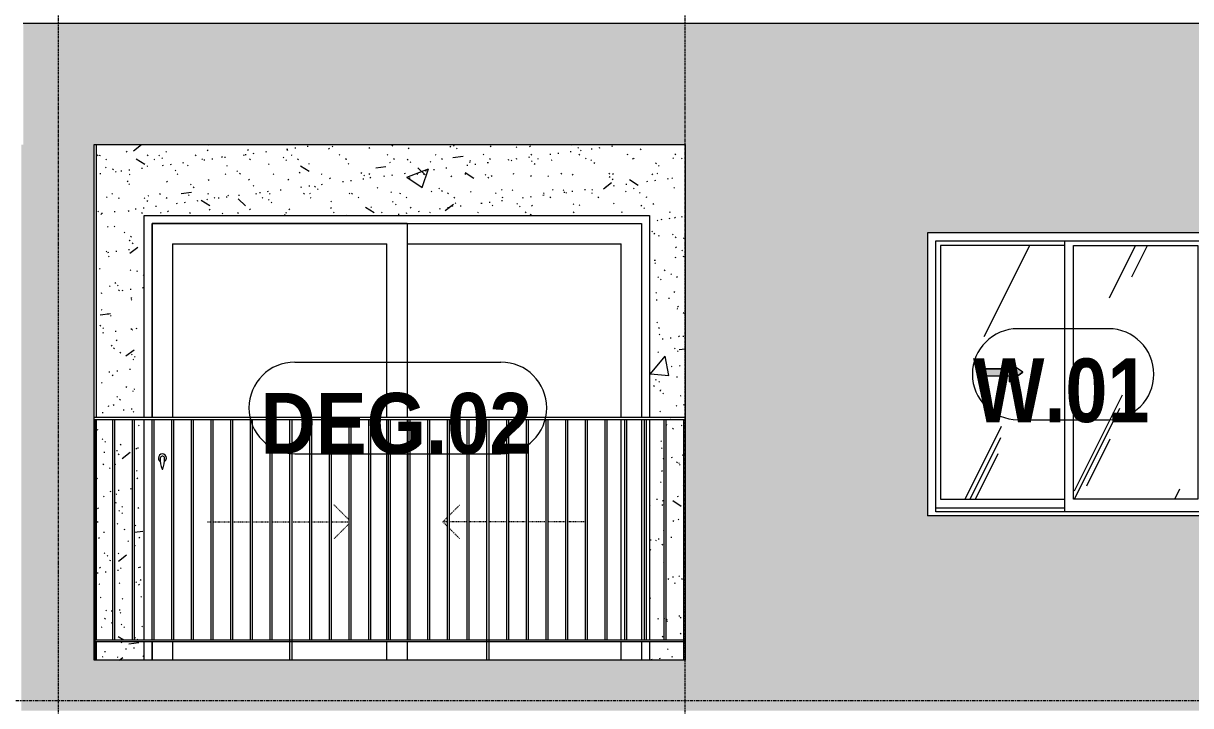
# Model space of a CAD drawing. Header units: millimetres. Extents: x 9199 to 175431, y -4466 to 35300.
# Drawn here: x 69762 to 75537, y 5575 to 8950 of the extents above; entities that cross this region are included whole.
import ezdxf

# ---------------------------------------------------------------- set-up
doc = ezdxf.new("R2010")
doc.units = ezdxf.units.MM
for name, pattern in [('1 NÉT CALL OUT', [6, 3, -3]), ('Centre', [31.75, 6.35, -4.7625, 15.875, -4.7625]), ('Dash', [6, 3, -3]), ('Grid Line', [22.225, 12.7, -3.175, 3.175, -3.175])]:
    doc.linetypes.add(name, pattern=pattern)
for name, color, linetype, lineweight in [('0-1', 7, 'Continuous', 5), ('A-DETL-GENF', 92, 'Continuous', 9), ('A-DETL-GENF-1', 92, '1 NÉT CALL OUT', 9), ('A-DOOR', 31, 'Continuous', 9), ('A-DOOR-FRAM', 31, 'Continuous', 9), ('A-DOOR-HDLN', 31, 'Dash', 18), ('A-DOOR-IDEN', 31, 'Continuous', 9), ('A-FLOR-HRAL', 11, 'Continuous', 9), ('A-FLOR-LEVL-2', 51, 'Centre', 9), ('A-GLAZ', 151, 'Continuous', 9), ('A-GLAZ-3', 7, '1 NÉT CALL OUT', 9), ('A-GLAZ-IDEN', 152, 'Continuous', 9), ('A-WALL', 113, 'Continuous', 9), ('A-WALL-PATT', 111, 'Continuous', 9), ('A-WALL-PATT-1', 9, 'Continuous', 9), ('A-WALL-PATT-2', 111, 'Continuous', 5), ('I-WALL-1', 7, 'Continuous', 9), ('S-GRID-1', 1, 'Grid Line', 9)]:
    doc.layers.add(name, color=color, linetype=linetype, lineweight=lineweight)
doc.styles.add('Arial_B_1', font='arialbd.ttf', dxfattribs={"width": 0.85, "height": 315})
doc.styles.add('Arial_B_2', font='arialbd.ttf', dxfattribs={"width": 0.9, "height": 300})
pattern_1 = [(63.435, (53179.2, 1304.34), (-0.001, 1524.001), [532.46, -2875.3]), (63.435, (51655.2, 1304.34), (-0.001, 1524.001), [532.46, -2875.3]), (63.435, (53908.74, 1598.8), (-0.001, 1524.001), [532.46, -2875.3]), (63.435, (52384.74, 1598.8), (-0.001, 1524.001), [532.46, -2875.3]), (63.435, (53798.3, 1494.84), (-0.001, 1524.001), [532.46, -2875.3]), (63.435, (52274.3, 1494.84), (-0.001, 1524.001), [532.46, -2875.3]), (63.435, (53685.8, 2090.1), (-0.001, 1524.001), [258.8, -3148.965]), (63.435, (52161.8, 2090.1), (-0.001, 1524.001), [258.8, -3148.965]), (63.435, (53612.15, 1997.95), (-0.001, 1524.001), [532.46, -2875.3]), (63.435, (52088.15, 1997.95), (-0.001, 1524.001), [532.46, -2875.3]), (63.435, (53625.14, 2064.1), (-0.001, 1524.001), [532.46, -2875.3]), (63.435, (52101.14, 2064.1), (-0.001, 1524.001), [532.46, -2875.3]), (63.435, (53010.3, 1773.94), (-0.001, 1524.001), [532.46, -2875.3]), (63.435, (51486.3, 1773.94), (-0.001, 1524.001), [532.46, -2875.3]), (63.435, (53023.3, 1851.9), (-0.001, 1524.001), [532.46, -2875.3]), (63.435, (51499.3, 1851.9), (-0.001, 1524.001), [532.46, -2875.3]), (63.435, (53026.8, 1908.1), (-0.001, 1524.001), [532.46, -2875.3]), (63.435, (51502.8, 1908.1), (-0.001, 1524.001), [532.46, -2875.3])]

# ---------------------------------------------------------------- blocks, each defined once
blk = doc.blocks.new('NCV_TKTC_TANG 2_rvt-1-TKCS_MẶT ĐỨNG HƯỚNG ĐÔNG')
at = {"layer": 'A-WALL-PATT-1'}
h = blk.add_hatch(dxfattribs=at)
h.set_pattern_fill('FP_2', color=256, style=0, pattern_type=2)
h.set_pattern_definition([(50, (51388.9, 1200), (1093.104, -95.634), [114.3, -1257.3]), (355, (51388.9, 1200), (-211.46, 1146.34), [91.44, -1005.84]), (100.451, (51480, 1192), (881.656, 1050.7), [97.14, -1068.54]), (46.184, (51389, 1504.8), (1626.475, -252.26), [171.45, -1885.95]), (96.636, (51524.5, 1483.8), (1424.42, 1484.57), [145.71, -1602.81]), (351.184, (51389, 1504.8), (1424.43, 1484.55), [137.16, -1508.76]), (21, (51541.3, 1428.6), (909.686, -613.59), [114.3, -1257.3]), (326, (51541.3, 1428.6), (370.81, 1105.13), [91.44, -1005.84]), (71.451, (51617.1, 1377.5), (1280.503, 491.53), [97.14, -1068.54]), (37.5, (51388.93, 1200), (18.5313, 507.33), [50.292, -943.356, 50.292, -970.788, -1009.65]), (37.5, (51388.93, 1200), (18.5313, 507.33), [-2014.728, 50.292, -959.358]), (7.5, (51388.93, 1200), (400.918, 601.084), [50.292, -531.876, 50.292, -920.496, -384.81]), (7.5, (51388.93, 1200), (400.918, 601.084), [-1552.956, 50.292, -334.518]), (327.5, (51049.1, 1200), (813.545, -34.374), [50.292, -330.708, 50.292, -1138.428, -1577.34]), (327.5, (51049.1, 1200), (813.545, -34.374), [-1569.72, 50.292, -1527.048]), (317.5, (50896.7, 1200), (888.775, 152.56), [50.292, -445.008, 50.292, -739.14, -1120.14]), (317.5, (50896.7, 1200), (888.775, 152.56), [-1284.73, 50.29, -1069.85])])
h.paths.add_polyline_path([(70121.9, 5800), (70360.3, 5800), (70360.3, 5890), (70121.9, 5890), (70121.9, 5807)])
h.paths.add_polyline_path([(73030.3, 5800), (73030.3, 5890), (72860.3, 5890), (72860.3, 5800)])
h.paths.add_polyline_path([(70360.3, 5900), (70360.3, 6990), (70311.8, 6990), (70311.8, 5900)])
h.paths.add_polyline_path([(72942.9, 5900), (73030.3, 5900), (73030.3, 6990), (72942.9, 6990), (72942.9, 5914.1)])
h.paths.add_polyline_path([(72932.9, 5900), (72932.9, 6990), (72860.3, 6990), (72860.3, 5900)])
h.paths.add_polyline_path([(70301.8, 5900), (70301.8, 6990), (70214.4, 6990), (70214.4, 5900)])
h.paths.add_polyline_path([(70121.9, 5900), (70204.4, 5900), (70204.4, 6990), (70121.9, 6990), (70121.9, 5983.2)])
h.paths.add_polyline_path([(73035.7, 6990), (73035.7, 8350), (70121.9, 8350), (70121.9, 7000), (70360.3, 7000), (70360.3, 8000), (72860.3, 8000), (72860.3, 7000), (73035.3, 7000), (73035.3, 6990)])
h = blk.add_hatch(dxfattribs=at)
h.set_pattern_fill('FP_3', color=256, style=0, pattern_type=2)
h.set_pattern_definition([(37.5, (51388.93, 1200), (-4.79953, 146.8239), [5.029, -110.795, 5.029, -124.511, -123.825]), (37.5, (51388.93, 1200), (-4.79953, 146.8239), [-245.364, 5.029, -118.796]), (7.5, (51388.93, 1200), (134.8574, 215.0472), [5.029, -57.455, 5.029, -99.365, -40.005]), (7.5, (51388.93, 1200), (134.8574, 215.0472), [-166.878, 5.029, -34.976]), (327.5, (51295.21, 1200), (237.29776, 0.4316), [5.029, -33.071, 5.029, -132.131, -179.07]), (327.5, (51295.21, 1200), (237.29776, 0.4316), [-175.26, 5.029, -174.041]), (317.5, (51295.2, 1200), (229.067, 66.8792), [5.029, -14.021, 5.029, -84.887, -102.87]), (317.5, (51295.2, 1200), (229.067, 66.8792), [-108.966, 5.029, -97.841])])
h.paths.add_polyline_path([(70121.9, 5800), (70360.3, 5800), (70360.3, 5890), (70121.9, 5890), (70121.9, 5807)])
h.paths.add_polyline_path([(73030.3, 5800), (73030.3, 5890), (72860.3, 5890), (72860.3, 5800)])
h.paths.add_polyline_path([(70360.3, 5900), (70360.3, 6990), (70311.8, 6990), (70311.8, 5900)])
h.paths.add_polyline_path([(72942.9, 5900), (73030.3, 5900), (73030.3, 6990), (72942.9, 6990), (72942.9, 5914.1)])
h.paths.add_polyline_path([(72932.9, 5900), (72932.9, 6990), (72860.3, 6990), (72860.3, 5900)])
h.paths.add_polyline_path([(70301.8, 5900), (70301.8, 6990), (70214.4, 6990), (70214.4, 5900)])
h.paths.add_polyline_path([(70121.9, 5900), (70204.4, 5900), (70204.4, 6990), (70121.9, 6990), (70121.9, 5983.2)])
h.paths.add_polyline_path([(73035.7, 6990), (73035.7, 8350), (70121.9, 8350), (70121.9, 7000), (70360.3, 7000), (70360.3, 8000), (72860.3, 8000), (72860.3, 7000), (73035.3, 7000), (73035.3, 6990)])
at = {"layer": 'I-WALL-1'}
for p, q in [((70121.9, 8350), (70121.9, 7000)), ((70360.3, 7000), (70360.3, 8000)), ((70360.3, 8000), (72860.3, 8000)), ((72860.3, 8000), (72860.3, 7000)), ((70121.9, 6990), (70121.9, 5900)), ((70360.3, 5900), (70360.3, 6990)), ((72860.3, 6990), (72860.3, 5900)), ((70121.9, 5890), (70121.9, 5800)), ((70360.3, 5800), (70360.3, 5890)), ((72860.3, 5890), (72860.3, 5800))]:
    blk.add_line(p, q, dxfattribs=at)
blk = doc.blocks.new('1_FAMILY RVT - W01-WxH 1400x1400xmm-V24-TKCS_MẶT ĐỨNG HƯỚNG ĐÔNG')
at = {"layer": 'A-DETL-GENF-1'}
blk.add_hatch(color=256, dxfattribs=at).paths.add_polyline_path([(74639.8, 7176.5), (74707.5, 7223.9), (74639.8, 7271.4), (74639.8, 7240.9), (74504.3, 7240.9), (74504.3, 7207), (74639.8, 7207)])
at = {"layer": 'A-GLAZ'}
h = blk.add_hatch(dxfattribs=at)
h.set_pattern_fill('FP_1', color=256, style=0, pattern_type=2)
h.set_pattern_definition(pattern_1)
h.paths.add_polyline_path([(74913.1, 6596.9), (74913.1, 7850.9), (74298.8, 7850.9), (74298.8, 6596.9), (74409.6, 6596.9)])
h.paths.add_polyline_path([(74639.8, 7176.5), (74639.8, 7207), (74504.3, 7207), (74504.3, 7240.9), (74639.8, 7240.9), (74639.8, 7271.4), (74707.5, 7223.9), (74683.4, 7207)])
h = blk.add_hatch(dxfattribs=at)
h.set_pattern_fill('FP_1', color=256, style=0, pattern_type=2)
h.set_pattern_definition(pattern_1)
h.paths.add_polyline_path([(75571.8, 6596.9), (75571.8, 7850.9), (74957.5, 7850.9), (74957.5, 6596.9)])
at = {"layer": 'A-DETL-GENF'}
for p, q in [((74504.3, 7240.9), (74504.3, 7207)), ((74504.3, 7240.9), (74639.8, 7240.9)), ((74639.8, 7240.9), (74504.3, 7240.9)), ((74504.3, 7240.9), (74504.3, 7207)), ((74639.8, 7271.4), (74639.8, 7240.9)), ((74707.5, 7223.9), (74639.8, 7271.4)), ((74707.5, 7223.9), (74639.8, 7271.4)), ((74639.8, 7271.4), (74639.8, 7240.9)), ((74707.5, 7223.9), (74639.8, 7176.5)), ((74639.8, 7176.5), (74707.5, 7223.9)), ((74504.3, 7207), (74639.8, 7207)), ((74504.3, 7207), (74639.8, 7207)), ((74639.8, 7207), (74639.8, 7176.5)), ((74639.8, 7207), (74639.8, 7176.5))]:
    blk.add_line(p, q, dxfattribs=at)
at = {"layer": 'A-GLAZ'}
for p, q in [((75635.3, 7914.4), (74235.3, 7914.4)), ((74235.3, 7914.4), (74235.3, 6514.4)), ((75635.3, 7914.4), (75635.3, 6514.4)), ((74276.2, 7873.5), (75594.4, 7873.5)), ((74276.2, 6533.4), (74276.2, 7873.5)), ((74913.1, 7873.5), (74913.1, 6533.4)), ((75594.4, 6533.4), (75594.4, 7873.5)), ((74298.8, 7850.9), (74298.8, 6596.9)), ((74913.1, 7850.9), (74298.8, 7850.9)), ((74957.5, 6596.9), (74957.5, 7850.9)), ((74957.5, 7850.9), (75571.8, 7850.9)), ((75571.8, 7850.9), (75571.8, 6596.9)), ((74298.8, 6596.9), (74913.1, 6596.9)), ((75571.8, 6596.9), (74957.5, 6596.9)), ((74913.1, 6552.5), (74276.2, 6552.5)), ((74913.1, 6552.5), (74276.2, 6552.5)), ((75594.4, 6533.4), (74276.2, 6533.4)), ((75635.3, 6514.4), (74235.3, 6514.4))]:
    blk.add_line(p, q, dxfattribs=at)
blk = doc.blocks.new('Railing - 10mm-1251313-TKCS_MẶT ĐỨNG HƯỚNG ĐÔNG')
at = {"layer": 'A-FLOR-HRAL'}
for p, q in [((70204.4, 2500), (70204.4, 3590)), ((70214.4, 2500), (70214.4, 3590))]:
    blk.add_line(p, q, dxfattribs=at)
blk = doc.blocks.new('Railing - 50 x 10mm-V52-TKCS_MẶT ĐỨNG HƯỚNG ĐÔNG')
at = {"layer": 'A-FLOR-HRAL'}
for p, q in [((71081.4, 6990), (71091.4, 6990)), ((71081.4, 5800), (71081.4, 6990)), ((71091.4, 5800), (71091.4, 6990))]:
    blk.add_line(p, q, dxfattribs=at)
blk = doc.blocks.new('Railing - 50 x 10mm-V53-TKCS_MẶT ĐỨNG HƯỚNG ĐÔNG')
at = {"layer": 'A-FLOR-HRAL'}
for p in [(70111.9, 6990), (70116.9, 5800)]:
    blk.add_line(p, (70116.9, 6990), dxfattribs=at)
blk = doc.blocks.new('Railing - 50 x 10mm-V54-TKCS_MẶT ĐỨNG HƯỚNG ĐÔNG')
at = {"layer": 'A-FLOR-HRAL'}
for p, q in [((73030.3, 6990), (73035.7, 6990)), ((73030.3, 5800), (73030.3, 6990))]:
    blk.add_line(p, q, dxfattribs=at)
blk = doc.blocks.new('Railing - Railing-3231400-TKCS_MẶT ĐỨNG HƯỚNG ĐÔNG')
at = {"layer": 'A-FLOR-HRAL'}
for p, q in [((70111.9, 5900), (73035.3, 5900)), ((73035.3, 5900), (73035.3, 5890)), ((73035.3, 5890), (70111.9, 5890))]:
    blk.add_line(p, q, dxfattribs=at)
for name, p in [('Railing - 50 x 10mm-V53-TKCS_MẶT ĐỨNG HƯỚNG ĐÔNG', (0, 0)), ('Railing - 10mm-1251313-TKCS_MẶT ĐỨNG HƯỚNG ĐÔNG', (0, 3400)), ('Railing - 10mm-1251313-TKCS_MẶT ĐỨNG HƯỚNG ĐÔNG', (97.4, 3400)), ('Railing - 10mm-1251313-TKCS_MẶT ĐỨNG HƯỚNG ĐÔNG', (194.9, 3400)), ('Railing - 10mm-1251313-TKCS_MẶT ĐỨNG HƯỚNG ĐÔNG', (292.3, 3400)), ('Railing - 10mm-1251313-TKCS_MẶT ĐỨNG HƯỚNG ĐÔNG', (389.8, 3400)), ('Railing - 10mm-1251313-TKCS_MẶT ĐỨNG HƯỚNG ĐÔNG', (487.2, 3400)), ('Railing - 10mm-1251313-TKCS_MẶT ĐỨNG HƯỚNG ĐÔNG', (584.7, 3400)), ('Railing - 10mm-1251313-TKCS_MẶT ĐỨNG HƯỚNG ĐÔNG', (682.1, 3400)), ('Railing - 10mm-1251313-TKCS_MẶT ĐỨNG HƯỚNG ĐÔNG', (779.6, 3400)), ('Railing - 50 x 10mm-V52-TKCS_MẶT ĐỨNG HƯỚNG ĐÔNG', (0, 0)), ('Railing - 10mm-1251313-TKCS_MẶT ĐỨNG HƯỚNG ĐÔNG', (974.5, 3400)), ('Railing - 10mm-1251313-TKCS_MẶT ĐỨNG HƯỚNG ĐÔNG', (1071.9, 3400)), ('Railing - 10mm-1251313-TKCS_MẶT ĐỨNG HƯỚNG ĐÔNG', (1169.3, 3400)), ('Railing - 10mm-1251313-TKCS_MẶT ĐỨNG HƯỚNG ĐÔNG', (1266.8, 3400)), ('Railing - 10mm-1251313-TKCS_MẶT ĐỨNG HƯỚNG ĐÔNG', (1364.2, 3400)), ('Railing - 10mm-1251313-TKCS_MẶT ĐỨNG HƯỚNG ĐÔNG', (1461.7, 3400)), ('Railing - 10mm-1251313-TKCS_MẶT ĐỨNG HƯỚNG ĐÔNG', (1559.1, 3400)), ('Railing - 10mm-1251313-TKCS_MẶT ĐỨNG HƯỚNG ĐÔNG', (1656.6, 3400)), ('Railing - 10mm-1251313-TKCS_MẶT ĐỨNG HƯỚNG ĐÔNG', (1754, 3400)), ('Railing - 50 x 10mm-V52-TKCS_MẶT ĐỨNG HƯỚNG ĐÔNG', (974.5, 0)), ('Railing - 10mm-1251313-TKCS_MẶT ĐỨNG HƯỚNG ĐÔNG', (1948.9, 3400)), ('Railing - 10mm-1251313-TKCS_MẶT ĐỨNG HƯỚNG ĐÔNG', (2046.4, 3400)), ('Railing - 10mm-1251313-TKCS_MẶT ĐỨNG HƯỚNG ĐÔNG', (2143.8, 3400)), ('Railing - 10mm-1251313-TKCS_MẶT ĐỨNG HƯỚNG ĐÔNG', (2241.3, 3400)), ('Railing - 10mm-1251313-TKCS_MẶT ĐỨNG HƯỚNG ĐÔNG', (2338.7, 3400)), ('Railing - 10mm-1251313-TKCS_MẶT ĐỨNG HƯỚNG ĐÔNG', (2436.1, 3400)), ('Railing - 10mm-1251313-TKCS_MẶT ĐỨNG HƯỚNG ĐÔNG', (2533.6, 3400)), ('Railing - 10mm-1251313-TKCS_MẶT ĐỨNG HƯỚNG ĐÔNG', (2631, 3400)), ('Railing - 10mm-1251313-TKCS_MẶT ĐỨNG HƯỚNG ĐÔNG', (2728.5, 3400)), ('Railing - 50 x 10mm-V54-TKCS_MẶT ĐỨNG HƯỚNG ĐÔNG', (0, 0))]:
    blk.add_blockref(name, p)
blk = doc.blocks.new('Top Rail Type - Top Rail_Internal_-3231403-TKCS_MẶT ĐỨNG HƯỚNG ĐÔNG')
at = {"layer": 'A-FLOR-HRAL'}
for p, q in [((73035.3, 7000), (70111.9, 7000)), ((70111.9, 6990), (73035.3, 6990)), ((73035.3, 7000), (73035.3, 6990))]:
    blk.add_line(p, q, dxfattribs=at)
blk = doc.blocks.new('DEG_02-DEG_03 - DEG_02-2500x2400mm-CỬA ĐI 02 CÁNH TRƯỢT-V61-TKCS_MẶT ĐỨNG HƯỚNG ĐÔNG')
at = {"layer": 'A-DOOR'}
for p, q in [((70400.3, 7000), (70400.3, 7960)), ((71660.3, 7960), (70400.3, 7960)), ((71660.3, 7960), (71660.3, 7000)), ((70500.3, 7860), (71560.3, 7860)), ((70500.3, 7860), (70500.3, 7000)), ((71560.3, 7000), (71560.3, 7860)), ((71660.3, 7860), (72720.3, 7860)), ((72720.3, 7000), (72720.3, 7860)), ((71560.3, 5900), (71560.3, 6990)), ((71660.3, 6990), (71660.3, 5900)), ((72720.3, 5900), (72720.3, 6990)), ((70400.3, 5800), (70400.3, 5890)), ((70500.3, 5890), (70500.3, 5800)), ((71560.3, 5800), (71560.3, 5890)), ((71660.3, 5890), (71660.3, 5800)), ((72720.3, 5800), (72720.3, 5890))]:
    blk.add_line(p, q, dxfattribs=at)
at = {"layer": 'A-DOOR', "flags": 128}
blk.add_lwpolyline([(70451.8, 6808.7), (70451.8, 6808.7), (70451.8, 6808.7), (70451.8, 6808.7), (70451.8, 6808.7), (70451.8, 6808.7), (70451.8, 6808.7), (70451.7, 6808.7), (70451.7, 6808.7), (70451.7, 6808.7), (70451.7, 6808.7), (70451.6, 6808.7), (70451.6, 6808.7), (70451.6, 6808.7), (70451.5, 6808.7), (70451.5, 6808.7), (70451.5, 6808.7), (70451.4, 6808.7), (70451.4, 6808.7), (70451.4, 6808.7), (70451.3, 6808.7), (70451.3, 6808.7), (70451.2, 6808.7), (70451.2, 6808.7), (70451.1, 6808.7), (70451.1, 6808.7), (70451, 6808.7), (70451, 6808.7), (70450.9, 6808.7), (70450.9, 6808.7), (70450.8, 6808.7), (70450.7, 6808.7), (70450.7, 6808.7), (70450.6, 6808.7), (70450.6, 6808.7), (70450.5, 6808.7), (70450.4, 6808.7), (70450.4, 6808.7), (70450.3, 6808.7), (70450.3, 6808.7), (70450.2, 6808.7), (70450.1, 6808.7), (70450.1, 6808.7), (70450, 6808.7), (70450, 6808.7), (70449.9, 6808.7), (70449.9, 6808.7), (70449.8, 6808.7), (70449.7, 6808.7), (70449.7, 6808.7), (70449.6, 6808.7), (70449.6, 6808.7), (70449.5, 6808.7), (70449.5, 6808.7), (70449.4, 6808.7), (70449.4, 6808.7), (70449.3, 6808.7), (70449.3, 6808.7), (70449.2, 6808.7), (70449.2, 6808.7), (70449.2, 6808.7), (70449.1, 6808.7), (70449.1, 6808.7), (70449.1, 6808.7), (70449, 6808.7), (70449, 6808.7), (70449, 6808.7), (70448.9, 6808.7), (70448.9, 6808.7), (70448.9, 6808.7), (70448.9, 6808.7), (70448.9, 6808.7), (70448.8, 6808.7), (70448.8, 6808.7), (70448.8, 6808.7), (70448.8, 6808.7), (70448.8, 6808.7)], dxfattribs=at)
at = {"layer": 'A-DOOR'}
for centre, radius, start, end in [((70450.3, 6800), 20, 0, 180), ((70450.3, 6800), 20, 180, 240), ((70448.8, 6799.2), 9.45, 90, 180), ((70604.1, 6799.2), 164.8, 180, 199.13397), ((70451.8, 6799.2), 9.45, 0, 90), ((70296.5, 6799.2), 164.8, 340.86603, 0), ((70450.3, 6800), 20, 300, 360), ((70450.7, 6746), 2.34, 199.13397, 261.03098), ((70449.9, 6746), 2.34, 278.96902, 340.86603)]:
    blk.add_arc(centre, radius, start, end, dxfattribs=at)
at = {"layer": 'A-DOOR-FRAM'}
for p, q in [((70400.3, 7960), (70400.3, 7000)), ((70400.3, 7960), (72820.3, 7960)), ((72820.3, 7960), (72820.3, 7000)), ((72820.3, 6990), (72820.3, 5900)), ((70400.3, 5890), (70400.3, 5800)), ((72820.3, 5890), (72820.3, 5800))]:
    blk.add_line(p, q, dxfattribs=at)
at = {"layer": 'A-DOOR-HDLN'}
for p, q in [((71373.7, 6493.6), (71298.2, 6569.1)), ((71871, 6517.6), (71922.4, 6569.1)), ((70673.1, 6484.2), (70691.6, 6484.2)), ((70701.6, 6484.2), (70789.1, 6484.2)), ((70799.1, 6484.2), (70886.5, 6484.2)), ((70896.5, 6484.2), (70983.9, 6484.2)), ((70993.9, 6484.2), (71081.4, 6484.2)), ((71091.4, 6484.2), (71178.8, 6484.2)), ((71188.8, 6484.2), (71276.3, 6484.2)), ((71286.3, 6484.2), (71373.7, 6484.2)), ((71373.7, 6474.9), (71298.2, 6399.4)), ((71837.6, 6484.2), (71861, 6507.6)), ((71837.6, 6484.2), (71861, 6460.8)), ((71861, 6484.2), (71837.6, 6484.2)), ((71958.4, 6484.2), (71871, 6484.2)), ((72055.9, 6484.2), (71968.4, 6484.2)), ((72153.3, 6484.2), (72065.9, 6484.2)), ((72250.7, 6484.2), (72163.3, 6484.2)), ((72348.2, 6484.2), (72260.7, 6484.2)), ((72445.6, 6484.2), (72358.2, 6484.2)), ((72543.1, 6484.2), (72455.6, 6484.2)), ((71871, 6450.8), (71922.4, 6399.4))]:
    blk.add_line(p, q, dxfattribs=at)
blk = doc.blocks.new('SSA-WINDOW TAG - 10-2062020-TKCS_MẶT ĐỨNG HƯỚNG ĐÔNG')
at = {"layer": 'A-GLAZ-IDEN'}
for p, q in [((75129.8, 10839.4), (74682.2, 10839.4)), ((74682.2, 10389.4), (75129.8, 10389.4))]:
    blk.add_line(p, q, dxfattribs=at)
for centre, start, end in [((74682.2, 10614.4), 90, 270), ((75129.8, 10614.4), 270, 90)]:
    blk.add_arc(centre, 225, start, end, dxfattribs=at)
blk = doc.blocks.new('STN_Door Tag - STN_Door Tag-1788670-TKCS_MẶT ĐỨNG HƯỚNG ĐÔNG')
at = {"layer": 'A-DOOR-IDEN'}
for p, q in [((34026.9, 2034.3), (35047, 2034.3)), ((34026.9, 1581.5), (35047, 1581.5))]:
    blk.add_line(p, q, dxfattribs=at)
for centre, start, end in [((34026.9, 1807.9), 90, 270), ((35047, 1807.9), 270, 90)]:
    blk.add_arc(centre, 226.4, start, end, dxfattribs=at)

msp = doc.modelspace()

# ---------------------------------------------------------------- hatches: boundary and pattern name
at = {"layer": 'A-WALL-PATT'}
h = msp.add_hatch(color=256, dxfattribs=at)
h.paths.add_polyline_path([(72293.2, 5550), (73239, 5550), (73239, 8950), (69761.9, 8950), (69761.9, 8350), (69751.9, 8350), (69751.9, 5550), (70176.9, 5550)])
h.paths.add_polyline_path([(73035.7, 5800), (70111.9, 5800), (70111.9, 8350), (73035.7, 8350), (73035.7, 5983.2)])
at = {"layer": 'A-WALL-PATT-2'}
h = msp.add_hatch(color=256, dxfattribs=at)
h.paths.add_polyline_path([(73239, 5550), (76546.9, 5550), (76546.9, 8350), (76536.9, 8350), (76536.9, 8950), (73239, 8950), (73239, 5983.2)])
h.paths.add_polyline_path([(75635.3, 6514.4), (74235.3, 6514.4), (74235.3, 7914.4), (75635.3, 7914.4), (75635.3, 6533.4)])

# ---------------------------------------------------------------- linework, layer by layer
at = {"layer": 'A-FLOR-LEVL-2'}
msp.add_line((9199.1, 5600), (84597.8, 5600), dxfattribs=at)
at = {"layer": 'A-WALL'}
for p, q in [((76536.9, 8950), (69761.9, 8950)), ((70111.9, 5800), (70111.9, 8350)), ((70111.9, 8350), (73035.7, 8350)), ((73035.7, 8350), (73035.7, 5800)), ((73035.7, 5800), (70111.9, 5800))]:
    msp.add_line(p, q, dxfattribs=at)
at = {"layer": 'S-GRID-1'}
for p, q in [((69936.9, 1454.4), (69936.9, 30542.5)), ((73036.9, 1454.4), (73036.9, 30542.5))]:
    msp.add_line(p, q, dxfattribs=at)

# ---------------------------------------------------------------- block references
at = {"layer": '0-1'}
msp.add_blockref('NCV_TKTC_TANG 2_rvt-1-TKCS_MẶT ĐỨNG HƯỚNG ĐÔNG', (0, 0), dxfattribs=at)
at = {"layer": 'A-DOOR'}
msp.add_blockref('DEG_02-DEG_03 - DEG_02-2500x2400mm-CỬA ĐI 02 CÁNH TRƯỢT-V61-TKCS_MẶT ĐỨNG HƯỚNG ĐÔNG', (0, 0), dxfattribs=at)
at = {"layer": 'A-DOOR-IDEN'}
msp.add_blockref('STN_Door Tag - STN_Door Tag-1788670-TKCS_MẶT ĐỨNG HƯỚNG ĐÔNG', (37077.9, 5239.9), dxfattribs=at)
at = {"layer": 'A-FLOR-HRAL'}
for name in ['Top Rail Type - Top Rail_Internal_-3231403-TKCS_MẶT ĐỨNG HƯỚNG ĐÔNG', 'Railing - Railing-3231400-TKCS_MẶT ĐỨNG HƯỚNG ĐÔNG']:
    msp.add_blockref(name, (0, 0), dxfattribs=at)
at = {"layer": 'A-GLAZ-3'}
msp.add_blockref('1_FAMILY RVT - W01-WxH 1400x1400xmm-V24-TKCS_MẶT ĐỨNG HƯỚNG ĐÔNG', (0, 0), dxfattribs=at)
at = {"layer": 'A-GLAZ-IDEN'}
msp.add_blockref('SSA-WINDOW TAG - 10-2062020-TKCS_MẶT ĐỨNG HƯỚNG ĐÔNG', (0, -3400), dxfattribs=at)

# ---------------------------------------------------------------- texts
at = {"layer": 'A-DOOR-IDEN', "insert": (71607.3, 6970), "char_height": 300, "width": 1375.65, "attachment_point": 5, "line_spacing_factor": 0.936439, "style": 'Arial_B_2'}
msp.add_mtext('\\pt6.75,13.5,20.25,27,33.75,40.5,47.25,54,60.75,67.5,74.25,81,87.75,94.5,101.25,108,114.75,121.5,128.25,135,141.75,148.5,155.25,162,168.75,175.5,182.25,189,195.75,202.5,209.25,216;DEG.02', dxfattribs=at)
at = {"layer": 'A-GLAZ-IDEN', "insert": (74896.7, 7132.5), "char_height": 315, "width": 902.7, "attachment_point": 5, "line_spacing_factor": 0.936439, "style": 'Arial_B_1'}
msp.add_mtext('\\pt6.3756,12.7512,19.12365,25.49925,31.87485,38.25045,44.62605,50.9985,57.3741,63.7497,70.1253,76.5009,82.8765,89.24895,95.62455,102.00015,108.37575,114.75135,121.1238,127.4994,133.875,140.2506,146.6262,152.99865,159.37425,165.74985,172.12545,178.50105,184.8735,191.2491,197.6247,204.0003;W.01', dxfattribs=at)

doc.saveas('drawing.dxf')
